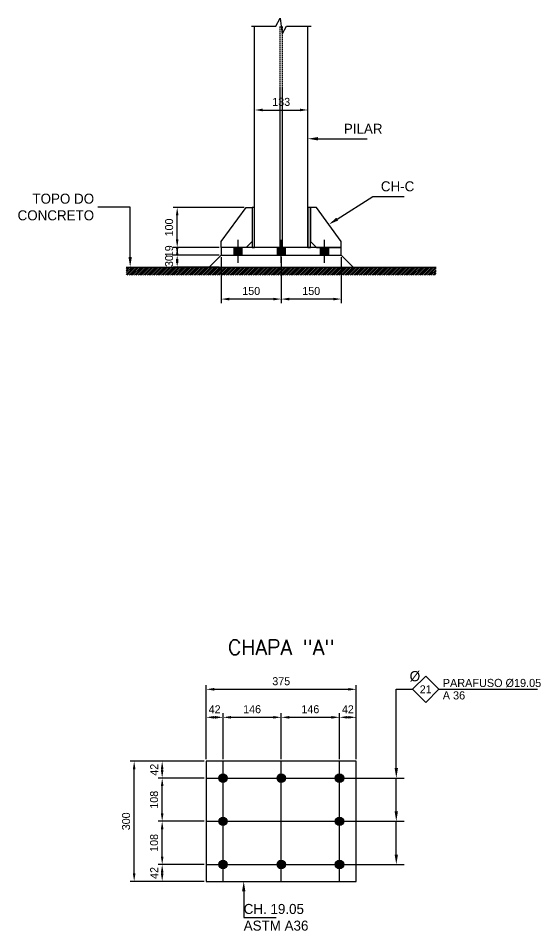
# Model space of a CAD drawing. Extents: x -2500 to 8387, y -4129 to 842.
# Drawn here: x 1343 to 2648, y -1699 to 582 of the extents above; entities that cross this region are included whole.
import ezdxf

# ---------------------------------------------------------------- set-up
doc = ezdxf.new("R2010")
doc.units = 0
doc.header["$MEASUREMENT"] = 0
doc.linetypes.add('ACAD_ISO01W100', pattern=[5, 4, -1])
doc.layers.get('0').update_dxf_attribs({"linetype": 'CONTINUOUS'})
doc.layers.get('DEFPOINTS').update_dxf_attribs({"linetype": 'ACAD_ISO01W100'})
for name, color, linetype in [('L-HIDDEN', 7, 'ACAD_ISO01W100'), ('LAYER0_HACHURAS', 1, 'Continuous'), ('LAYER0_TEXTOS', 3, 'Continuous'), ('Linhas de chamadas', 2, 'Continuous'), ('ORGANIZADO_EIXO', 2, 'Continuous'), ('ORGANIZADO_PERFIL', 1, 'Continuous'), ('PECA_EQ_1', 1, 'Continuous'), ('PECA_EQ_11', 12, 'Continuous'), ('PECA_EQ_12', 13, 'Continuous'), ('PECA_EQ_13', 14, 'Continuous'), ('PECA_EQ_17', 3, 'Continuous'), ('PECA_EQ_3', 3, 'Continuous'), ('PECA_EQ_4', 4, 'Continuous'), ('PECA_EQ_7', 8, 'Continuous'), ('PECA_EQ_8', 9, 'Continuous'), ('REGUA120', 2, 'CONTINUOUS'), ('REGUA80', 4, 'CONTINUOUS')]:
    doc.layers.add(name, color=color, linetype=linetype)
doc.styles.add('REGUA100', font='ROMANS.SHX', dxfattribs={"height": 2.54})
doc.dimstyles.new('ISO-25', dxfattribs={"dimtxt": 2.5, "dimasz": 2.5, "dimexe": 1.25, "dimexo": 0.625, "dimtad": 1, "dimtxsty": 'STANDARD', "dimcen": 2.5, "dimclrt": 4, "dimazin": 3, "dimtfac": 1, "dimtmove": 0, "dimatfit": 3})

# ---------------------------------------------------------------- blocks, each defined once
blk = doc.blocks.new('*D11')
for p, q in [((1933.5, 333.1), (1933.5, 363.1)), ((1953.5, 353.1), (2046.5, 353.1)), ((2066.5, 333.1), (2066.5, 363.1))]:
    blk.add_line(p, q)
for points in [[(1933.5, 353.1), (1953.5, 356.5), (1953.5, 349.8)], [(2066.5, 353.1), (2046.5, 349.8), (2046.5, 356.5)]]:
    blk.add_trace(points)
at = {"layer": 'DEFPOINTS', "color": 0}
for p in [(2000, 363.1), (1933.5, 328.1), (2066.5, 328.1)]:
    blk.add_point(p, dxfattribs=at)
at = {"layer": 'REGUA80', "color": 4, "insert": (2000, 363.1), "char_height": 20, "attachment_point": 8}
blk.add_mtext('133', dxfattribs=at)
blk = doc.blocks.new('*D12')
for p, q in [((1845, -9.5), (1730, -9.5)), ((1740, -19.5), (1740, -29.5)), ((1845, -39.5), (1730, -39.5))]:
    blk.add_line(p, q)
for points in [[(1740, -9.5), (1743.3, -29.5), (1736.7, -29.5)], [(1740, -39.5), (1736.7, -19.5), (1743.3, -19.5)]]:
    blk.add_trace(points)
at = {"layer": 'DEFPOINTS', "color": 0, "linetype": 'ByBlock'}
for p in [(1850, -9.5), (1850, -39.5)]:
    blk.add_point(p, dxfattribs=at)
at = {"layer": 'REGUA80', "color": 4, "insert": (1730, -24.5), "char_height": 20, "attachment_point": 8, "rotation": 90}
blk.add_mtext('30', dxfattribs=at)
blk = doc.blocks.new('*D13')
for p, q in [((1845, 9.5), (1730, 9.5)), ((1740, 10.5), (1740, -10.5)), ((1845, -9.5), (1730, -9.5))]:
    blk.add_line(p, q)
for points in [[(1740, -9.5), (1736.7, 10.5), (1743.3, 10.5)], [(1740, 9.5), (1743.3, -10.5), (1736.7, -10.5)]]:
    blk.add_trace(points)
at = {"layer": 'DEFPOINTS', "color": 0, "linetype": 'ByBlock'}
for p in [(1850, 9.5), (1850, -9.5)]:
    blk.add_point(p, dxfattribs=at)
at = {"layer": 'REGUA80', "color": 4, "insert": (1730, 0), "char_height": 20, "attachment_point": 8, "rotation": 90}
blk.add_mtext('19', dxfattribs=at)
blk = doc.blocks.new('*D14')
for p, q in [((1907.2, 109.5), (1730, 109.5)), ((1740, 29.5), (1740, 89.5)), ((1845, 9.5), (1730, 9.5))]:
    blk.add_line(p, q)
for points in [[(1740, 109.5), (1743.3, 89.5), (1736.7, 89.5)], [(1740, 9.5), (1736.7, 29.5), (1743.3, 29.5)]]:
    blk.add_trace(points)
at = {"layer": 'DEFPOINTS', "color": 0, "linetype": 'ByBlock'}
for p in [(1912.2, 109.5), (1850, 9.5)]:
    blk.add_point(p, dxfattribs=at)
at = {"layer": 'REGUA80', "color": 4, "insert": (1730, 59.5), "char_height": 20, "attachment_point": 8, "rotation": 90}
blk.add_mtext('100', dxfattribs=at)
blk = doc.blocks.new('*D15')
for p, q in [((1850, -14.5), (1850, -129.5)), ((2000, -14.5), (2000, -129.5)), ((1980, -119.5), (1870, -119.5))]:
    blk.add_line(p, q)
for points in [[(1850, -119.5), (1870, -116.2), (1870, -122.9)], [(2000, -119.5), (1980, -122.9), (1980, -116.2)]]:
    blk.add_trace(points)
at = {"layer": 'DEFPOINTS', "color": 0}
for p in [(1850, -9.5), (2000, -9.5), (1925, -109.5)]:
    blk.add_point(p, dxfattribs=at)
at = {"layer": 'REGUA80', "color": 4, "insert": (1925, -109.5), "char_height": 20, "attachment_point": 8}
blk.add_mtext('150', dxfattribs=at)
blk = doc.blocks.new('*D16')
for p, q in [((2000, -14.5), (2000, -129.5)), ((2150, -14.5), (2150, -129.5)), ((2130, -119.5), (2020, -119.5))]:
    blk.add_line(p, q)
for points in [[(2000, -119.5), (2020, -116.2), (2020, -122.9)], [(2150, -119.5), (2130, -122.9), (2130, -116.2)]]:
    blk.add_trace(points)
at = {"layer": 'DEFPOINTS', "color": 0}
for p in [(2000, -9.5), (2150, -9.5), (2075, -109.5)]:
    blk.add_point(p, dxfattribs=at)
at = {"layer": 'REGUA80', "color": 4, "insert": (2075, -109.5), "char_height": 20, "attachment_point": 8}
blk.add_mtext('150', dxfattribs=at)
blk = doc.blocks.new('*D21')
for p, q in [((1807.5, -1533), (1692.5, -1533)), ((1702.5, -1555), (1702.5, -1553)), ((1807.5, -1575), (1692.5, -1575))]:
    blk.add_line(p, q)
for points in [[(1702.5, -1533), (1705.8, -1553), (1699.2, -1553)], [(1702.5, -1575), (1699.2, -1555), (1705.8, -1555)]]:
    blk.add_trace(points)
at = {"layer": 'DEFPOINTS', "color": 0, "linetype": 'ByBlock'}
for p in [(1812.5, -1533), (1812.5, -1575)]:
    blk.add_point(p, dxfattribs=at)
at = {"layer": 'REGUA80', "color": 4, "insert": (1692.5, -1554), "char_height": 20, "attachment_point": 8, "rotation": 90}
blk.add_mtext('42', dxfattribs=at)
blk = doc.blocks.new('*D22')
for p, q in [((1807.5, -1425), (1692.5, -1425)), ((1702.5, -1513), (1702.5, -1445)), ((1807.5, -1533), (1692.5, -1533))]:
    blk.add_line(p, q)
for points in [[(1702.5, -1425), (1705.8, -1445), (1699.2, -1445)], [(1702.5, -1533), (1699.2, -1513), (1705.8, -1513)]]:
    blk.add_trace(points)
at = {"layer": 'DEFPOINTS', "color": 0, "linetype": 'ByBlock'}
for p in [(1812.5, -1425), (1812.5, -1533)]:
    blk.add_point(p, dxfattribs=at)
at = {"layer": 'REGUA80', "color": 4, "insert": (1692.5, -1479), "char_height": 20, "attachment_point": 8, "rotation": 90}
blk.add_mtext('108', dxfattribs=at)
blk = doc.blocks.new('*D23')
for p, q in [((1807.5, -1317), (1692.5, -1317)), ((1702.5, -1405), (1702.5, -1337)), ((1807.5, -1425), (1692.5, -1425))]:
    blk.add_line(p, q)
for points in [[(1702.5, -1317), (1705.8, -1337), (1699.2, -1337)], [(1702.5, -1425), (1699.2, -1405), (1705.8, -1405)]]:
    blk.add_trace(points)
at = {"layer": 'DEFPOINTS', "color": 0, "linetype": 'ByBlock'}
for p in [(1812.5, -1317), (1812.5, -1425)]:
    blk.add_point(p, dxfattribs=at)
at = {"layer": 'REGUA80', "color": 4, "insert": (1692.5, -1371), "char_height": 20, "attachment_point": 8, "rotation": 90}
blk.add_mtext('108', dxfattribs=at)
blk = doc.blocks.new('*D24')
for p, q in [((1807.5, -1275), (1692.5, -1275)), ((1702.5, -1297), (1702.5, -1295)), ((1807.5, -1317), (1692.5, -1317))]:
    blk.add_line(p, q)
for points in [[(1702.5, -1275), (1705.8, -1295), (1699.2, -1295)], [(1702.5, -1317), (1699.2, -1297), (1705.8, -1297)]]:
    blk.add_trace(points)
at = {"layer": 'DEFPOINTS', "color": 0, "linetype": 'ByBlock'}
for p in [(1812.5, -1275), (1812.5, -1317)]:
    blk.add_point(p, dxfattribs=at)
at = {"layer": 'REGUA80', "color": 4, "insert": (1692.5, -1296), "char_height": 20, "attachment_point": 8, "rotation": 90}
blk.add_mtext('42', dxfattribs=at)
blk = doc.blocks.new('*D25')
for p, q in [((1812.5, -1270), (1812.5, -1155)), ((1854.5, -1270), (1854.5, -1155)), ((1832.5, -1165), (1834.5, -1165))]:
    blk.add_line(p, q)
for points in [[(1812.5, -1165), (1832.5, -1161.7), (1832.5, -1168.3)], [(1854.5, -1165), (1834.5, -1168.3), (1834.5, -1161.7)]]:
    blk.add_trace(points)
at = {"layer": 'DEFPOINTS', "color": 0}
for p in [(1833.5, -1155), (1812.5, -1275), (1854.5, -1275)]:
    blk.add_point(p, dxfattribs=at)
at = {"layer": 'REGUA80', "color": 4, "insert": (1833.5, -1155), "char_height": 20, "attachment_point": 8}
blk.add_mtext('42', dxfattribs=at)
blk = doc.blocks.new('*D26')
for p, q in [((1854.5, -1270), (1854.5, -1155)), ((2000, -1270), (2000, -1155)), ((1874.5, -1165), (1980, -1165))]:
    blk.add_line(p, q)
for points in [[(1854.5, -1165), (1874.5, -1161.7), (1874.5, -1168.3)], [(2000, -1165), (1980, -1168.3), (1980, -1161.7)]]:
    blk.add_trace(points)
at = {"layer": 'DEFPOINTS', "color": 0}
for p in [(1927.2, -1155), (1854.5, -1275), (2000, -1275)]:
    blk.add_point(p, dxfattribs=at)
at = {"layer": 'REGUA80', "color": 4, "insert": (1927.2, -1155), "char_height": 20, "attachment_point": 8}
blk.add_mtext('146', dxfattribs=at)
blk = doc.blocks.new('*D27')
for p, q in [((2000, -1270), (2000, -1155)), ((2145.5, -1270), (2145.5, -1155)), ((2020, -1165), (2125.5, -1165))]:
    blk.add_line(p, q)
for points in [[(2000, -1165), (2020, -1161.7), (2020, -1168.3)], [(2145.5, -1165), (2125.5, -1168.3), (2125.5, -1161.7)]]:
    blk.add_trace(points)
at = {"layer": 'DEFPOINTS', "color": 0}
for p in [(2072.8, -1155), (2000, -1275), (2145.5, -1275)]:
    blk.add_point(p, dxfattribs=at)
at = {"layer": 'REGUA80', "color": 4, "insert": (2072.8, -1155), "char_height": 20, "attachment_point": 8}
blk.add_mtext('146', dxfattribs=at)
blk = doc.blocks.new('*D28')
for p, q in [((2145.5, -1270), (2145.5, -1155)), ((2187.5, -1270), (2187.5, -1155)), ((2165.5, -1165), (2167.5, -1165))]:
    blk.add_line(p, q)
for points in [[(2145.5, -1165), (2165.5, -1161.7), (2165.5, -1168.3)], [(2187.5, -1165), (2167.5, -1168.3), (2167.5, -1161.7)]]:
    blk.add_trace(points)
at = {"layer": 'DEFPOINTS', "color": 0}
for p in [(2166.5, -1155), (2145.5, -1275), (2187.5, -1275)]:
    blk.add_point(p, dxfattribs=at)
at = {"layer": 'REGUA80', "color": 4, "insert": (2166.5, -1155), "char_height": 20, "attachment_point": 8}
blk.add_mtext('42', dxfattribs=at)
blk = doc.blocks.new('*D29')
for p, q in [((1807.5, -1275), (1622.5, -1275)), ((1632.5, -1555), (1632.5, -1295)), ((1807.5, -1575), (1622.5, -1575))]:
    blk.add_line(p, q)
for points in [[(1632.5, -1275), (1635.8, -1295), (1629.2, -1295)], [(1632.5, -1575), (1629.2, -1555), (1635.8, -1555)]]:
    blk.add_trace(points)
at = {"layer": 'DEFPOINTS', "color": 0, "linetype": 'ByBlock'}
for p in [(1812.5, -1275), (1812.5, -1575)]:
    blk.add_point(p, dxfattribs=at)
at = {"layer": 'REGUA80', "color": 4, "insert": (1622.5, -1425), "char_height": 20, "attachment_point": 8, "rotation": 90}
blk.add_mtext('300', dxfattribs=at)
blk = doc.blocks.new('*D30')
for p, q in [((1812.5, -1270), (1812.5, -1085)), ((2187.5, -1270), (2187.5, -1085)), ((1832.5, -1095), (2167.5, -1095))]:
    blk.add_line(p, q)
for points in [[(1812.5, -1095), (1832.5, -1091.7), (1832.5, -1098.3)], [(2187.5, -1095), (2167.5, -1098.3), (2167.5, -1091.7)]]:
    blk.add_trace(points)
at = {"layer": 'DEFPOINTS', "color": 0}
for p in [(2000, -1085), (1812.5, -1275), (2187.5, -1275)]:
    blk.add_point(p, dxfattribs=at)
at = {"layer": 'REGUA80', "color": 4, "insert": (2000, -1085), "char_height": 20, "attachment_point": 8}
blk.add_mtext('375', dxfattribs=at)

msp = doc.modelspace()

# ---------------------------------------------------------------- hatches: boundary and pattern name
at = {"layer": 'LAYER0_HACHURAS'}
h = msp.add_hatch(dxfattribs=at)
h.set_pattern_fill('ANSI31', color=256, style=0)
h.set_pattern_definition([(45, (0, 0), (-2.245064, 2.245064), [])])
h.paths.add_polyline_path([(1612.5, -39.525), (1612.5, -59.525), (2387.5, -59.525), (2387.5, -39.525)])

# ---------------------------------------------------------------- linework, layer by layer
at = {"layer": 'L-HIDDEN'}
for p, q in [((1997.1, 11.43), (1997.1, 562.5)), ((2002.9, 11.43), (2002.9, 562.5))]:
    msp.add_line(p, q, dxfattribs=at)
at = {"layer": 'Linhas de chamadas', "color": 4}
for p, q in [((1850, -9.525), (1820, -39.525)), ((2150, -9.525), (2180, -39.525)), ((2393.631, -1095), (2640.631, -1095))]:
    msp.add_line(p, q, dxfattribs=at)
at = {"layer": 'Linhas de chamadas'}
for p, q in [((1612.5, -39.525), (2387.5, -39.525)), ((2287.5, -1095), (2328.281, -1095))]:
    msp.add_line(p, q, dxfattribs=at)
for points in [[(2091.5, 281.25), (2136.5, 281.25), (2215, 281.25)], [(2140.017, 80.447), (2228.925, 137.025), (2306.925, 137.025)], [(1622.5, -14.525), (1622.5, 110.475), (1541.5, 110.475)], [(2287.5, -1292), (2287.5, -1095)], [(2287.5, -1400), (2287.5, -1317)], [(2287.5, -1508), (2287.5, -1425)], [(1906.25, -1600), (1906.25, -1665), (1987.25, -1665)]]:
    msp.add_lwpolyline(points, dxfattribs=at)
for points in [[(2066.5, 281.25), (2091.5, 285.417), (2091.5, 277.083)], [(2118.925, 67.025), (2137.78, 83.962), (2142.254, 76.932)], [(1622.5, -39.525), (1618.333, -14.525), (1626.667, -14.525)], [(2287.5, -1317), (2283.333, -1292), (2291.667, -1292)], [(2287.5, -1425), (2283.333, -1400), (2291.667, -1400)], [(2287.5, -1533), (2283.333, -1508), (2291.667, -1508)], [(1906.25, -1575), (1910.417, -1600), (1902.083, -1600)]]:
    msp.add_trace(points, dxfattribs=at)
at = {"layer": 'Linhas de chamadas', "color": 255}
for points in [[(1881.475, -9.525), (1902.525, -9.525), (1881.475, 9.525), (1902.525, 9.525)], [(1881.475, -9.525), (1902.525, -9.525), (1881.475, 9.525), (1902.525, 9.525)], [(1881.475, -9.525), (1902.525, -9.525), (1881.475, 9.525), (1902.525, 9.525)], [(1989.475, -9.525), (2010.525, -9.525), (1989.475, 9.525), (2010.525, 9.525)], [(1989.475, -9.525), (2010.525, -9.525), (1989.475, 9.525), (2010.525, 9.525)], [(2097.475, -9.525), (2118.525, -9.525), (2097.475, 9.525), (2118.525, 9.525)], [(2097.475, -9.525), (2118.525, -9.525), (2097.475, 9.525), (2118.525, 9.525)], [(2097.475, -9.525), (2118.525, -9.525), (2097.475, 9.525), (2118.525, 9.525)]]:
    msp.add_trace(points, dxfattribs=at)
at = {"layer": 'ORGANIZADO_EIXO'}
for p, q in [((1892, -28.575), (1892, 28.575)), ((1892, -28.575), (1892, 28.575)), ((1892, -28.575), (1892, 28.575)), ((2000, -28.575), (2000, 28.575)), ((2000, -28.575), (2000, 28.575)), ((2108, -28.575), (2108, 28.575)), ((2108, -28.575), (2108, 28.575)), ((2108, -28.575), (2108, 28.575)), ((1854.5, -1575), (1854.5, -1275)), ((2000, -1575), (2000, -1275)), ((2145.5, -1575), (2145.5, -1275)), ((1812.5, -1317), (2187.5, -1317)), ((2187.5, -1317), (2307.5, -1317)), ((1812.5, -1425), (2187.5, -1425)), ((2187.5, -1425), (2307.5, -1425)), ((1812.5, -1533), (2187.5, -1533)), ((2187.5, -1533), (2307.5, -1533))]:
    msp.add_line(p, q, dxfattribs=at)
msp.add_lwpolyline([(1925.52, 562.5), (1986.7, 562.5), (1997.34, 582.45), (2002.66, 542.55), (2013.3, 562.5), (2074.48, 562.5)], dxfattribs=at)
at = {"layer": 'ORGANIZADO_PERFIL'}
for p, q in [((1933.5, 11.43), (1933.5, 562.5)), ((2066.5, 11.43), (2066.5, 562.5))]:
    msp.add_line(p, q, dxfattribs=at)
at = {"layer": 'PECA_EQ_1', "linetype": 'Continuous'}
for centre in [(1854.5, -1317), (2000, -1317), (2145.5, -1317), (1854.5, -1425), (2145.5, -1425), (1854.5, -1533), (2000, -1533), (2145.5, -1533)]:
    msp.add_circle(centre, 10.525, dxfattribs=at)
at = {"layer": 'PECA_EQ_11'}
msp.add_lwpolyline([(2150, 9.525), (2150, 24.525), (2087.85, 109.525), (2072.85, 109.525), (2072.85, 24.525), (2087.85, 9.525)], close=True, dxfattribs=at)
at = {"layer": 'PECA_EQ_12'}
msp.add_lwpolyline([(1850, 9.525), (1850, 24.525), (1912.15, 109.525), (1927.15, 109.525), (1927.15, 24.525), (1912.15, 9.525)], close=True, dxfattribs=at)
at = {"layer": 'PECA_EQ_13'}
msp.add_lwpolyline([(1850, -9.525), (2150, -9.525), (2150, 9.525), (1850, 9.525)], close=True, dxfattribs=at)
at = {"layer": 'PECA_EQ_17'}
msp.add_lwpolyline([(1812.5, -1575), (2187.5, -1575), (2187.5, -1275), (1812.5, -1275)], close=True, dxfattribs=at)
at = {"layer": 'PECA_EQ_3', "const_width": 10.525}
for points in [[(1849.238, -1317, 1), (1859.762, -1317, 1)], [(1994.738, -1317, 1), (2005.262, -1317, 1)], [(2140.238, -1317, 1), (2150.762, -1317, 1)], [(1849.238, -1425, 1), (1859.762, -1425, 1)], [(2140.238, -1425, 1), (2150.762, -1425, 1)], [(1849.238, -1533, 1), (1859.762, -1533, 1)], [(1994.738, -1533, 1), (2005.262, -1533, 1)], [(2140.238, -1533, 1), (2150.762, -1533, 1)]]:
    msp.add_lwpolyline(points, format="xyb", close=True, dxfattribs=at)
at = {"layer": 'PECA_EQ_4'}
for points in [[(1881.475, -9.525), (1902.525, -9.525), (1902.525, 9.525), (1881.475, 9.525)], [(1881.475, -9.525), (1902.525, -9.525), (1902.525, 9.525), (1881.475, 9.525)], [(1881.475, -9.525), (1902.525, -9.525), (1902.525, 9.525), (1881.475, 9.525)], [(1989.475, -9.525), (2010.525, -9.525), (2010.525, 9.525), (1989.475, 9.525)], [(1989.475, -9.525), (2010.525, -9.525), (2010.525, 9.525), (1989.475, 9.525)], [(2097.475, -9.525), (2118.525, -9.525), (2118.525, 9.525), (2097.475, 9.525)], [(2097.475, -9.525), (2118.525, -9.525), (2118.525, 9.525), (2097.475, 9.525)], [(2097.475, -9.525), (2118.525, -9.525), (2118.525, 9.525), (2097.475, 9.525)]]:
    msp.add_lwpolyline(points, close=True, dxfattribs=at)
at = {"layer": 'PECA_EQ_7'}
for points in [[(1927.15, 9.525), (1933.5, 9.525), (1933.5, 109.525), (1927.15, 109.525)], [(2066.5, 9.525), (2072.85, 9.525), (2072.85, 109.525), (2066.5, 109.525)]]:
    msp.add_lwpolyline(points, close=True, dxfattribs=at)
at = {"layer": 'PECA_EQ_8', "color": 4}
msp.add_lwpolyline([(2393.631, -1095), (2360.956, -1062.325), (2328.281, -1095), (2360.956, -1127.675)], close=True, dxfattribs=at)

# ---------------------------------------------------------------- texts
at = {"layer": 'LAYER0_TEXTOS', "color": 4}
for s, insert, char_height, attachment_point in [('PILAR', (2156.5, 293.75), 25, 7), ('CH-C', (2248.925, 149.525), 25, 7), ('TOPO DO \\PCONCRETO', (1532.5, 110.475), 25, 6), ('%%c', (2320.854, -1075.783), 25.4, 7), ('PARAFUSO %%c19.05', (2403.631, -1090), 20.3, 7), ('A 36', (2403.631, -1100), 20.3, 1), ('CH. 19.05\\PASTM A36', (1906.25, -1665), 25, 4)]:
    msp.add_mtext(s, dxfattribs=dict(at, insert=insert, char_height=char_height, attachment_point=attachment_point))
at = {"layer": 'LAYER0_TEXTOS', "insert": (2360.956, -1095), "char_height": 20, "attachment_point": 5}
msp.add_mtext('21', dxfattribs=at)
at = {"layer": 'REGUA120', "color": 2, "insert": (2000, -990), "char_height": 37.5, "attachment_point": 5, "style": 'REGUA100'}
msp.add_mtext('CHAPA "A"', dxfattribs=at)

# ---------------------------------------------------------------- dimensions: what is measured, and where the dimension line sits
at = {"layer": 'Linhas de chamadas'}
for base, p1, p2, text, picture, middle in [((1933.5, 353.125), (2066.5, 328.125), (1933.5, 328.125), '133', '*D11', (2000, 353.125)), ((2000, -119.525), (1850, -9.525), (2000, -9.525), '150', '*D15', (1925, -119.525)), ((2150, -119.525), (2000, -9.525), (2150, -9.525), '150', '*D16', (2075, -119.525)), ((1812.5, -1095), (2187.5, -1275), (1812.5, -1275), '375', '*D30', (2000, -1095)), ((1812.5, -1165), (1854.5, -1275), (1812.5, -1275), '42', '*D25', (1833.5, -1165)), ((1854.5, -1165), (2000, -1275), (1854.5, -1275), '146', '*D26', (1927.25, -1165)), ((2000, -1165), (2145.5, -1275), (2000, -1275), '146', '*D27', (2072.75, -1165)), ((2145.5, -1165), (2187.5, -1275), (2145.5, -1275), '42', '*D28', (2166.5, -1165))]:
    dim = msp.add_linear_dim(base=base, p1=p1, p2=p2, text=text, dimstyle='ISO-25', override={"dimtxt": 20, "dimasz": 20, "dimgap": 10}, dxfattribs=at)
    dim.commit()
    dim.dimension.update_dxf_attribs({"geometry": picture, "text_midpoint": middle})
for base, p1, p2, text, picture, middle in [((1740, 109.525), (1850, 9.525), (1912.15, 109.525), '100', '*D14', (1740, 59.525)), ((1740, 9.525), (1850, -9.525), (1850, 9.525), '19', '*D13', (1740, 0)), ((1740, -9.525), (1850, -39.525), (1850, -9.525), '30', '*D12', (1740, -24.525)), ((1632.5, -1275), (1812.5, -1575), (1812.5, -1275), '300', '*D29', (1632.5, -1425)), ((1702.5, -1275), (1812.5, -1317), (1812.5, -1275), '42', '*D24', (1702.5, -1296)), ((1702.5, -1317), (1812.5, -1425), (1812.5, -1317), '108', '*D23', (1702.5, -1371)), ((1702.5, -1425), (1812.5, -1533), (1812.5, -1425), '108', '*D22', (1702.5, -1479)), ((1702.5, -1533), (1812.5, -1575), (1812.5, -1533), '42', '*D21', (1702.5, -1554))]:
    dim = msp.add_linear_dim(base=base, p1=p1, p2=p2, angle=90, text=text, dimstyle='ISO-25', override={"dimtxt": 20, "dimasz": 20, "dimgap": 10}, dxfattribs=at)
    dim.commit()
    dim.dimension.update_dxf_attribs({"geometry": picture, "text_midpoint": middle, "dimtype": 160})

doc.saveas('drawing.dxf')
